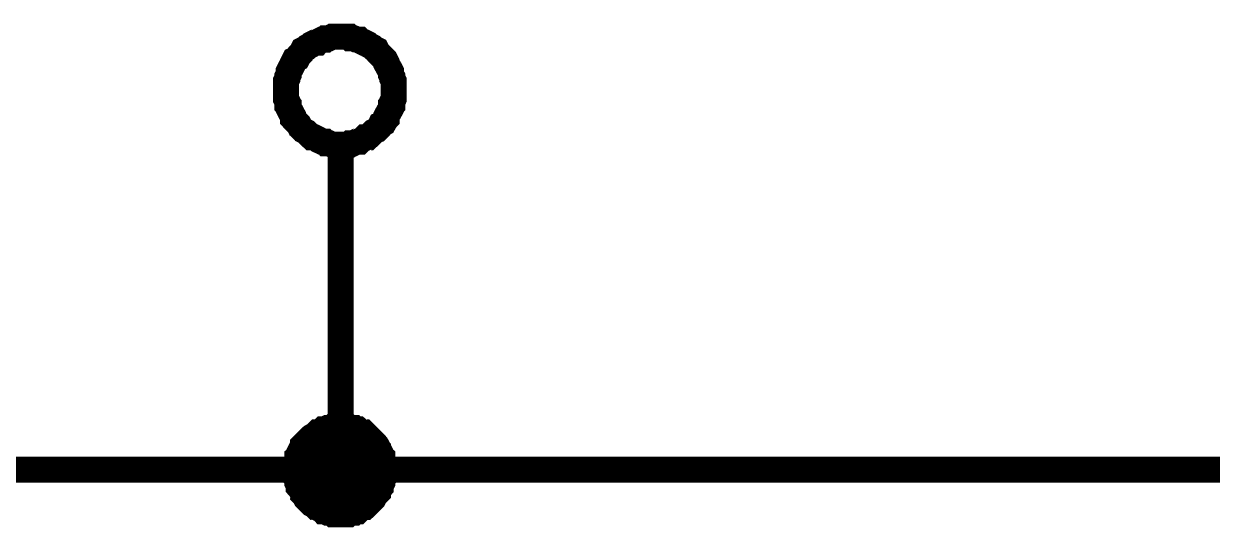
# Model space of a CAD drawing. Header units: millimetres. Extents: x 0 to 420, y 0 to 297.
# Drawn here: x 196.37 to 210.05, y 214.34 to 220.13 of the extents above; entities that cross this region are included whole.
import ezdxf

# ---------------------------------------------------------------- set-up
doc = ezdxf.new("R2010")
doc.units = ezdxf.units.MM
doc.layers.add('Sheet', color=255, linetype='Continuous')

msp = doc.modelspace()

# ---------------------------------------------------------------- linework, layer by layer
at = {"layer": 'Sheet'}
for points, const_width in [([(199.391, 219.372), (199.391, 219.405), (199.391, 219.438), (199.391, 219.471), (199.407, 219.504), (199.407, 219.521), (199.424, 219.554), (199.424, 219.587), (199.44, 219.62), (199.457, 219.637), (199.474, 219.67), (199.474, 219.687), (199.49, 219.72), (199.523, 219.736), (199.54, 219.769), (199.556, 219.786), (199.573, 219.803), (199.589, 219.836), (199.622, 219.852), (199.639, 219.869), (199.672, 219.885), (199.689, 219.902), (199.722, 219.918), (199.755, 219.918), (199.771, 219.935), (199.805, 219.952), (199.838, 219.952), (199.854, 219.968), (199.887, 219.968), (199.92, 219.985), (199.953, 219.985), (199.987, 219.985), (200.02, 219.985)], 0.3), ([(200.02, 219.985), (199.987, 219.985), (199.953, 219.985), (199.92, 219.985), (199.887, 219.968), (199.854, 219.968), (199.838, 219.952), (199.805, 219.952), (199.771, 219.935), (199.755, 219.918), (199.722, 219.918), (199.689, 219.902), (199.672, 219.885), (199.639, 219.869), (199.622, 219.852), (199.589, 219.836), (199.573, 219.803), (199.556, 219.786), (199.54, 219.769), (199.523, 219.736), (199.49, 219.72), (199.474, 219.687), (199.474, 219.67), (199.457, 219.637), (199.44, 219.62), (199.424, 219.587), (199.424, 219.554), (199.407, 219.521), (199.407, 219.504), (199.391, 219.471), (199.391, 219.438), (199.391, 219.405), (199.391, 219.372)], 0.3), ([(200.02, 219.985), (200.053, 219.985), (200.086, 219.985), (200.119, 219.985), (200.136, 219.968), (200.169, 219.968), (200.202, 219.952), (200.235, 219.952), (200.251, 219.935), (200.285, 219.918), (200.301, 219.918), (200.334, 219.902), (200.351, 219.885), (200.384, 219.869), (200.4, 219.852), (200.433, 219.836), (200.45, 219.803), (200.467, 219.786), (200.483, 219.769), (200.516, 219.736), (200.533, 219.72), (200.549, 219.687), (200.549, 219.67), (200.566, 219.637), (200.582, 219.62), (200.599, 219.587), (200.599, 219.554), (200.616, 219.521), (200.616, 219.504), (200.632, 219.471), (200.632, 219.438), (200.632, 219.405), (200.632, 219.372)], 0.3), ([(200.632, 219.372), (200.632, 219.405), (200.632, 219.438), (200.632, 219.471), (200.616, 219.504), (200.616, 219.521), (200.599, 219.554), (200.599, 219.587), (200.582, 219.62), (200.566, 219.637), (200.549, 219.67), (200.549, 219.687), (200.533, 219.72), (200.516, 219.736), (200.483, 219.769), (200.467, 219.786), (200.45, 219.803), (200.433, 219.836), (200.4, 219.852), (200.384, 219.869), (200.351, 219.885), (200.334, 219.902), (200.301, 219.918), (200.285, 219.918), (200.251, 219.935), (200.235, 219.952), (200.202, 219.952), (200.169, 219.968), (200.136, 219.968), (200.119, 219.985), (200.086, 219.985), (200.053, 219.985), (200.02, 219.985)], 0.3), ([(200.02, 218.743), (199.987, 218.743), (199.953, 218.743), (199.92, 218.743), (199.887, 218.759), (199.854, 218.759), (199.838, 218.776), (199.805, 218.776), (199.771, 218.792), (199.755, 218.809), (199.722, 218.826), (199.689, 218.826), (199.672, 218.842), (199.639, 218.875), (199.622, 218.892), (199.589, 218.908), (199.573, 218.925), (199.556, 218.941), (199.54, 218.975), (199.523, 218.991), (199.49, 219.024), (199.474, 219.041), (199.474, 219.074), (199.457, 219.107), (199.44, 219.124), (199.424, 219.157), (199.424, 219.19), (199.407, 219.206), (199.407, 219.24), (199.391, 219.273), (199.391, 219.306), (199.391, 219.339), (199.391, 219.372)], 0.3), ([(199.391, 219.372), (199.391, 219.372)], 0.3), ([(199.391, 219.372), (199.391, 219.339), (199.391, 219.306), (199.391, 219.273), (199.407, 219.24), (199.407, 219.206), (199.424, 219.19), (199.424, 219.157), (199.44, 219.124), (199.457, 219.107), (199.474, 219.074), (199.474, 219.041), (199.49, 219.024), (199.523, 218.991), (199.54, 218.975), (199.556, 218.941), (199.573, 218.925), (199.589, 218.908), (199.622, 218.892), (199.639, 218.875), (199.672, 218.842), (199.689, 218.826), (199.722, 218.826), (199.755, 218.809), (199.771, 218.792), (199.805, 218.776), (199.838, 218.776), (199.854, 218.759), (199.887, 218.759), (199.92, 218.743), (199.953, 218.743), (199.987, 218.743), (200.02, 218.743)], 0.3), ([(200.632, 219.372), (200.632, 219.339), (200.632, 219.306), (200.632, 219.273), (200.616, 219.24), (200.616, 219.206), (200.599, 219.19), (200.599, 219.157), (200.582, 219.124), (200.566, 219.107), (200.549, 219.074), (200.549, 219.041), (200.533, 219.024), (200.516, 218.991), (200.483, 218.975), (200.467, 218.941), (200.45, 218.925), (200.433, 218.908), (200.4, 218.892), (200.384, 218.875), (200.351, 218.842), (200.334, 218.826), (200.301, 218.826), (200.285, 218.809), (200.251, 218.792), (200.235, 218.776), (200.202, 218.776), (200.169, 218.759), (200.136, 218.759), (200.119, 218.743), (200.086, 218.743), (200.053, 218.743), (200.02, 218.743)], 0.3), ([(200.02, 218.743), (200.053, 218.743), (200.086, 218.743), (200.119, 218.743), (200.136, 218.759), (200.169, 218.759), (200.202, 218.776), (200.235, 218.776), (200.251, 218.792), (200.285, 218.809), (200.301, 218.826), (200.334, 218.826), (200.351, 218.842), (200.384, 218.875), (200.4, 218.892), (200.433, 218.908), (200.45, 218.925), (200.467, 218.941), (200.483, 218.975), (200.516, 218.991), (200.533, 219.024), (200.549, 219.041), (200.549, 219.074), (200.566, 219.107), (200.582, 219.124), (200.599, 219.157), (200.599, 219.19), (200.616, 219.206), (200.616, 219.24), (200.632, 219.273), (200.632, 219.306), (200.632, 219.339), (200.632, 219.372)], 0.3), ([(200.632, 219.372), (200.632, 219.372), (200.632, 219.372), (200.632, 219.372), (200.632, 219.372), (200.632, 219.372), (200.632, 219.372), (200.632, 219.372), (200.632, 219.372), (200.632, 219.372), (200.632, 219.372), (200.632, 219.372), (200.632, 219.372), (200.632, 219.372), (200.632, 219.372), (200.632, 219.372), (200.632, 219.372), (200.632, 219.372), (200.632, 219.372), (200.632, 219.372), (200.632, 219.372), (200.632, 219.372), (200.632, 219.372), (200.632, 219.372), (200.632, 219.372), (200.632, 219.372), (200.632, 219.372), (200.632, 219.372), (200.632, 219.372), (200.632, 219.372), (200.632, 219.372), (200.632, 219.372), (200.632, 219.372)], 0.3), ([(200.632, 219.372), (200.632, 219.372)], 0.3), ([(200.02, 218.743), (200.02, 217.484)], 0.3), ([(200.02, 215), (200.02, 217.484)], 0.3), ([(199.507, 215), (199.507, 215.017), (199.507, 215.05), (199.507, 215.067), (199.523, 215.1), (199.523, 215.116), (199.523, 215.149), (199.54, 215.166), (199.54, 215.183), (199.556, 215.216), (199.573, 215.232), (199.589, 215.249), (199.589, 215.282), (199.606, 215.299), (199.622, 215.315), (199.639, 215.332), (199.656, 215.348), (199.672, 215.365), (199.689, 215.381), (199.722, 215.398), (199.738, 215.414), (199.755, 215.431), (199.771, 215.431), (199.805, 215.448), (199.821, 215.464), (199.838, 215.464), (199.871, 215.481), (199.887, 215.481), (199.92, 215.481), (199.937, 215.497), (199.97, 215.497), (199.987, 215.497), (200.02, 215.497)], 0.3), ([(199.507, 215), (199.507, 215.017), (199.507, 215.05), (199.507, 215.067), (199.523, 215.1), (199.523, 215.116), (199.523, 215.149), (199.54, 215.166), (199.54, 215.183), (199.556, 215.216), (199.573, 215.232), (199.589, 215.249), (199.589, 215.282), (199.606, 215.299), (199.622, 215.315), (199.639, 215.332), (199.656, 215.348), (199.672, 215.365), (199.689, 215.381), (199.722, 215.398), (199.738, 215.414), (199.755, 215.431), (199.771, 215.431), (199.805, 215.448), (199.821, 215.464), (199.838, 215.464), (199.871, 215.481), (199.887, 215.481), (199.92, 215.481), (199.937, 215.497), (199.97, 215.497), (199.987, 215.497), (200.02, 215.497)], 0.3), ([(199.507, 215), (199.507, 215.017), (199.507, 215.05), (199.507, 215.067), (199.523, 215.1), (199.523, 215.116), (199.523, 215.149), (199.54, 215.166), (199.54, 215.183), (199.556, 215.216), (199.573, 215.232), (199.589, 215.249), (199.589, 215.282), (199.606, 215.299), (199.622, 215.315), (199.639, 215.332), (199.656, 215.348), (199.672, 215.365), (199.689, 215.381), (199.722, 215.398), (199.738, 215.414), (199.755, 215.431), (199.771, 215.431), (199.805, 215.448), (199.821, 215.464), (199.838, 215.464), (199.871, 215.481), (199.887, 215.481), (199.92, 215.481), (199.937, 215.497), (199.97, 215.497), (199.987, 215.497), (200.02, 215.497)], 0.3), ([(199.507, 215), (199.507, 215.017), (199.507, 215.05), (199.507, 215.067), (199.523, 215.1), (199.523, 215.116), (199.523, 215.149), (199.54, 215.166), (199.54, 215.183), (199.556, 215.216), (199.573, 215.232), (199.589, 215.249), (199.589, 215.282), (199.606, 215.299), (199.622, 215.315), (199.639, 215.332), (199.656, 215.348), (199.672, 215.365), (199.689, 215.381), (199.722, 215.398), (199.738, 215.414), (199.755, 215.431), (199.771, 215.431), (199.805, 215.448), (199.821, 215.464), (199.838, 215.464), (199.871, 215.481), (199.887, 215.481), (199.92, 215.481), (199.937, 215.497), (199.97, 215.497), (199.987, 215.497), (200.02, 215.497)], 0.3), ([(199.507, 215), (199.507, 215.017), (199.507, 215.05), (199.507, 215.067), (199.523, 215.1), (199.523, 215.116), (199.523, 215.149), (199.54, 215.166), (199.54, 215.183), (199.556, 215.216), (199.573, 215.232), (199.589, 215.249), (199.589, 215.282), (199.606, 215.299), (199.622, 215.315), (199.639, 215.332), (199.656, 215.348), (199.672, 215.365), (199.689, 215.381), (199.722, 215.398), (199.738, 215.414), (199.755, 215.431), (199.771, 215.431), (199.805, 215.448), (199.821, 215.464), (199.838, 215.464), (199.871, 215.481), (199.887, 215.481), (199.92, 215.481), (199.937, 215.497), (199.97, 215.497), (199.987, 215.497), (200.02, 215.497)], 0.0991), ([(199.507, 215), (199.507, 215.017), (199.507, 215.05), (199.507, 215.067), (199.523, 215.1), (199.523, 215.116), (199.523, 215.149), (199.54, 215.166), (199.54, 215.183), (199.556, 215.216), (199.573, 215.232), (199.589, 215.249), (199.589, 215.282), (199.606, 215.299), (199.622, 215.315), (199.639, 215.332), (199.656, 215.348), (199.672, 215.365), (199.689, 215.381), (199.722, 215.398), (199.738, 215.414), (199.755, 215.431), (199.771, 215.431), (199.805, 215.448), (199.821, 215.464), (199.838, 215.464), (199.871, 215.481), (199.887, 215.481), (199.92, 215.481), (199.937, 215.497), (199.97, 215.497), (199.987, 215.497), (200.02, 215.497)], 0.0991), ([(199.507, 215), (199.507, 215.017), (199.507, 215.05), (199.507, 215.067), (199.523, 215.1), (199.523, 215.116), (199.523, 215.149), (199.54, 215.166), (199.54, 215.183), (199.556, 215.216), (199.573, 215.232), (199.589, 215.249), (199.589, 215.282), (199.606, 215.299), (199.622, 215.315), (199.639, 215.332), (199.656, 215.348), (199.672, 215.365), (199.689, 215.381), (199.722, 215.398), (199.738, 215.414), (199.755, 215.431), (199.771, 215.431), (199.805, 215.448), (199.821, 215.464), (199.838, 215.464), (199.871, 215.481), (199.887, 215.481), (199.92, 215.481), (199.937, 215.497), (199.97, 215.497), (199.987, 215.497), (200.02, 215.497)], 0.0991), ([(199.507, 215), (199.507, 215.017), (199.507, 215.05), (199.507, 215.067), (199.523, 215.1), (199.523, 215.116), (199.523, 215.149), (199.54, 215.166), (199.54, 215.183), (199.556, 215.216), (199.573, 215.232), (199.589, 215.249), (199.589, 215.282), (199.606, 215.299), (199.622, 215.315), (199.639, 215.332), (199.656, 215.348), (199.672, 215.365), (199.689, 215.381), (199.722, 215.398), (199.738, 215.414), (199.755, 215.431), (199.771, 215.431), (199.805, 215.448), (199.821, 215.464), (199.838, 215.464), (199.871, 215.481), (199.887, 215.481), (199.92, 215.481), (199.937, 215.497), (199.97, 215.497), (199.987, 215.497), (200.02, 215.497)], 0.0991), ([(200.02, 215.497), (200.02, 215.497)], 0.3), ([(200.02, 215.497), (200.053, 215.497), (200.069, 215.497), (200.102, 215.497), (200.119, 215.481), (200.152, 215.481), (200.169, 215.481), (200.185, 215.464), (200.218, 215.464), (200.235, 215.448), (200.251, 215.431), (200.285, 215.431), (200.301, 215.414), (200.318, 215.398), (200.334, 215.381), (200.351, 215.365), (200.367, 215.348), (200.384, 215.332), (200.4, 215.315), (200.417, 215.299), (200.433, 215.282), (200.45, 215.249), (200.45, 215.232), (200.467, 215.216), (200.483, 215.183), (200.483, 215.166), (200.5, 215.149), (200.5, 215.116), (200.5, 215.1), (200.516, 215.067), (200.516, 215.05), (200.516, 215.017), (200.516, 215)], 0.3), ([(200.02, 215.497), (200.02, 215.497)], 0.3), ([(200.02, 215.497), (200.053, 215.497), (200.069, 215.497), (200.102, 215.497), (200.119, 215.481), (200.152, 215.481), (200.169, 215.481), (200.185, 215.464), (200.218, 215.464), (200.235, 215.448), (200.251, 215.431), (200.285, 215.431), (200.301, 215.414), (200.318, 215.398), (200.334, 215.381), (200.351, 215.365), (200.367, 215.348), (200.384, 215.332), (200.4, 215.315), (200.417, 215.299), (200.433, 215.282), (200.45, 215.249), (200.45, 215.232), (200.467, 215.216), (200.483, 215.183), (200.483, 215.166), (200.5, 215.149), (200.5, 215.116), (200.5, 215.1), (200.516, 215.067), (200.516, 215.05), (200.516, 215.017), (200.516, 215)], 0.3), ([(200.02, 215.497), (200.02, 215.497)], 0.3), ([(200.02, 215.497), (200.053, 215.497), (200.069, 215.497), (200.102, 215.497), (200.119, 215.481), (200.152, 215.481), (200.169, 215.481), (200.185, 215.464), (200.218, 215.464), (200.235, 215.448), (200.251, 215.431), (200.285, 215.431), (200.301, 215.414), (200.318, 215.398), (200.334, 215.381), (200.351, 215.365), (200.367, 215.348), (200.384, 215.332), (200.4, 215.315), (200.417, 215.299), (200.433, 215.282), (200.45, 215.249), (200.45, 215.232), (200.467, 215.216), (200.483, 215.183), (200.483, 215.166), (200.5, 215.149), (200.5, 215.116), (200.5, 215.1), (200.516, 215.067), (200.516, 215.05), (200.516, 215.017), (200.516, 215)], 0.3), ([(200.02, 215.497), (200.02, 215.497)], 0.3), ([(200.02, 215.497), (200.053, 215.497), (200.069, 215.497), (200.102, 215.497), (200.119, 215.481), (200.152, 215.481), (200.169, 215.481), (200.185, 215.464), (200.218, 215.464), (200.235, 215.448), (200.251, 215.431), (200.285, 215.431), (200.301, 215.414), (200.318, 215.398), (200.334, 215.381), (200.351, 215.365), (200.367, 215.348), (200.384, 215.332), (200.4, 215.315), (200.417, 215.299), (200.433, 215.282), (200.45, 215.249), (200.45, 215.232), (200.467, 215.216), (200.483, 215.183), (200.483, 215.166), (200.5, 215.149), (200.5, 215.116), (200.5, 215.1), (200.516, 215.067), (200.516, 215.05), (200.516, 215.017), (200.516, 215)], 0.3), ([(200.02, 215.497), (200.02, 215.497)], 0.0991), ([(200.02, 215.497), (200.053, 215.497), (200.069, 215.497), (200.102, 215.497), (200.119, 215.481), (200.152, 215.481), (200.169, 215.481), (200.185, 215.464), (200.218, 215.464), (200.235, 215.448), (200.251, 215.431), (200.285, 215.431), (200.301, 215.414), (200.318, 215.398), (200.334, 215.381), (200.351, 215.365), (200.367, 215.348), (200.384, 215.332), (200.4, 215.315), (200.417, 215.299), (200.433, 215.282), (200.45, 215.249), (200.45, 215.232), (200.467, 215.216), (200.483, 215.183), (200.483, 215.166), (200.5, 215.149), (200.5, 215.116), (200.5, 215.1), (200.516, 215.067), (200.516, 215.05), (200.516, 215.017), (200.516, 215)], 0.0991), ([(200.02, 215.497), (200.02, 215.497)], 0.0991), ([(200.02, 215.497), (200.053, 215.497), (200.069, 215.497), (200.102, 215.497), (200.119, 215.481), (200.152, 215.481), (200.169, 215.481), (200.185, 215.464), (200.218, 215.464), (200.235, 215.448), (200.251, 215.431), (200.285, 215.431), (200.301, 215.414), (200.318, 215.398), (200.334, 215.381), (200.351, 215.365), (200.367, 215.348), (200.384, 215.332), (200.4, 215.315), (200.417, 215.299), (200.433, 215.282), (200.45, 215.249), (200.45, 215.232), (200.467, 215.216), (200.483, 215.183), (200.483, 215.166), (200.5, 215.149), (200.5, 215.116), (200.5, 215.1), (200.516, 215.067), (200.516, 215.05), (200.516, 215.017), (200.516, 215)], 0.0991), ([(200.02, 215.497), (200.02, 215.497)], 0.0991), ([(200.02, 215.497), (200.053, 215.497), (200.069, 215.497), (200.102, 215.497), (200.119, 215.481), (200.152, 215.481), (200.169, 215.481), (200.185, 215.464), (200.218, 215.464), (200.235, 215.448), (200.251, 215.431), (200.285, 215.431), (200.301, 215.414), (200.318, 215.398), (200.334, 215.381), (200.351, 215.365), (200.367, 215.348), (200.384, 215.332), (200.4, 215.315), (200.417, 215.299), (200.433, 215.282), (200.45, 215.249), (200.45, 215.232), (200.467, 215.216), (200.483, 215.183), (200.483, 215.166), (200.5, 215.149), (200.5, 215.116), (200.5, 215.1), (200.516, 215.067), (200.516, 215.05), (200.516, 215.017), (200.516, 215)], 0.0991), ([(200.02, 215.497), (200.02, 215.497)], 0.0991), ([(200.02, 215.497), (200.053, 215.497), (200.069, 215.497), (200.102, 215.497), (200.119, 215.481), (200.152, 215.481), (200.169, 215.481), (200.185, 215.464), (200.218, 215.464), (200.235, 215.448), (200.251, 215.431), (200.285, 215.431), (200.301, 215.414), (200.318, 215.398), (200.334, 215.381), (200.351, 215.365), (200.367, 215.348), (200.384, 215.332), (200.4, 215.315), (200.417, 215.299), (200.433, 215.282), (200.45, 215.249), (200.45, 215.232), (200.467, 215.216), (200.483, 215.183), (200.483, 215.166), (200.5, 215.149), (200.5, 215.116), (200.5, 215.1), (200.516, 215.067), (200.516, 215.05), (200.516, 215.017), (200.516, 215)], 0.0991), ([(177.527, 215), (200.02, 215), (274.98, 215), (284.976, 215), (332.445, 215)], 0.3), ([(200.02, 214.487), (199.987, 214.487), (199.97, 214.487), (199.937, 214.487), (199.92, 214.504), (199.887, 214.504), (199.871, 214.504), (199.838, 214.52), (199.821, 214.52), (199.805, 214.537), (199.771, 214.553), (199.755, 214.57), (199.738, 214.57), (199.722, 214.586), (199.689, 214.603), (199.672, 214.62), (199.656, 214.636), (199.639, 214.653), (199.622, 214.669), (199.606, 214.702), (199.589, 214.719), (199.589, 214.736), (199.573, 214.752), (199.556, 214.785), (199.54, 214.802), (199.54, 214.818), (199.523, 214.851), (199.523, 214.868), (199.523, 214.901), (199.507, 214.918), (199.507, 214.951), (199.507, 214.967), (199.507, 215)], 0.3), ([(199.507, 215), (199.507, 215)], 0.3), ([(200.02, 214.487), (199.987, 214.487), (199.97, 214.487), (199.937, 214.487), (199.92, 214.504), (199.887, 214.504), (199.871, 214.504), (199.838, 214.52), (199.821, 214.52), (199.805, 214.537), (199.771, 214.553), (199.755, 214.57), (199.738, 214.57), (199.722, 214.586), (199.689, 214.603), (199.672, 214.62), (199.656, 214.636), (199.639, 214.653), (199.622, 214.669), (199.606, 214.702), (199.589, 214.719), (199.589, 214.736), (199.573, 214.752), (199.556, 214.785), (199.54, 214.802), (199.54, 214.818), (199.523, 214.851), (199.523, 214.868), (199.523, 214.901), (199.507, 214.918), (199.507, 214.951), (199.507, 214.967), (199.507, 215)], 0.3), ([(199.507, 215), (199.507, 215)], 0.3), ([(200.02, 214.487), (199.987, 214.487), (199.97, 214.487), (199.937, 214.487), (199.92, 214.504), (199.887, 214.504), (199.871, 214.504), (199.838, 214.52), (199.821, 214.52), (199.805, 214.537), (199.771, 214.553), (199.755, 214.57), (199.738, 214.57), (199.722, 214.586), (199.689, 214.603), (199.672, 214.62), (199.656, 214.636), (199.639, 214.653), (199.622, 214.669), (199.606, 214.702), (199.589, 214.719), (199.589, 214.736), (199.573, 214.752), (199.556, 214.785), (199.54, 214.802), (199.54, 214.818), (199.523, 214.851), (199.523, 214.868), (199.523, 214.901), (199.507, 214.918), (199.507, 214.951), (199.507, 214.967), (199.507, 215)], 0.3), ([(199.507, 215), (199.507, 215)], 0.3), ([(200.02, 214.487), (199.987, 214.487), (199.97, 214.487), (199.937, 214.487), (199.92, 214.504), (199.887, 214.504), (199.871, 214.504), (199.838, 214.52), (199.821, 214.52), (199.805, 214.537), (199.771, 214.553), (199.755, 214.57), (199.738, 214.57), (199.722, 214.586), (199.689, 214.603), (199.672, 214.62), (199.656, 214.636), (199.639, 214.653), (199.622, 214.669), (199.606, 214.702), (199.589, 214.719), (199.589, 214.736), (199.573, 214.752), (199.556, 214.785), (199.54, 214.802), (199.54, 214.818), (199.523, 214.851), (199.523, 214.868), (199.523, 214.901), (199.507, 214.918), (199.507, 214.951), (199.507, 214.967), (199.507, 215)], 0.3), ([(199.507, 215), (199.507, 215)], 0.3), ([(200.516, 215), (200.516, 214.967), (200.516, 214.951), (200.516, 214.918), (200.5, 214.901), (200.5, 214.868), (200.5, 214.851), (200.483, 214.818), (200.483, 214.802), (200.467, 214.785), (200.45, 214.752), (200.45, 214.736), (200.433, 214.719), (200.417, 214.702), (200.4, 214.669), (200.384, 214.653), (200.367, 214.636), (200.351, 214.62), (200.334, 214.603), (200.318, 214.586), (200.301, 214.57), (200.285, 214.57), (200.251, 214.553), (200.235, 214.537), (200.218, 214.52), (200.185, 214.52), (200.169, 214.504), (200.152, 214.504), (200.119, 214.504), (200.102, 214.487), (200.069, 214.487), (200.053, 214.487), (200.02, 214.487)], 0.3), ([(200.516, 215), (200.516, 214.967), (200.516, 214.951), (200.516, 214.918), (200.5, 214.901), (200.5, 214.868), (200.5, 214.851), (200.483, 214.818), (200.483, 214.802), (200.467, 214.785), (200.45, 214.752), (200.45, 214.736), (200.433, 214.719), (200.417, 214.702), (200.4, 214.669), (200.384, 214.653), (200.367, 214.636), (200.351, 214.62), (200.334, 214.603), (200.318, 214.586), (200.301, 214.57), (200.285, 214.57), (200.251, 214.553), (200.235, 214.537), (200.218, 214.52), (200.185, 214.52), (200.169, 214.504), (200.152, 214.504), (200.119, 214.504), (200.102, 214.487), (200.069, 214.487), (200.053, 214.487), (200.02, 214.487)], 0.3), ([(200.516, 215), (200.516, 214.967), (200.516, 214.951), (200.516, 214.918), (200.5, 214.901), (200.5, 214.868), (200.5, 214.851), (200.483, 214.818), (200.483, 214.802), (200.467, 214.785), (200.45, 214.752), (200.45, 214.736), (200.433, 214.719), (200.417, 214.702), (200.4, 214.669), (200.384, 214.653), (200.367, 214.636), (200.351, 214.62), (200.334, 214.603), (200.318, 214.586), (200.301, 214.57), (200.285, 214.57), (200.251, 214.553), (200.235, 214.537), (200.218, 214.52), (200.185, 214.52), (200.169, 214.504), (200.152, 214.504), (200.119, 214.504), (200.102, 214.487), (200.069, 214.487), (200.053, 214.487), (200.02, 214.487)], 0.3), ([(200.516, 215), (200.516, 214.967), (200.516, 214.951), (200.516, 214.918), (200.5, 214.901), (200.5, 214.868), (200.5, 214.851), (200.483, 214.818), (200.483, 214.802), (200.467, 214.785), (200.45, 214.752), (200.45, 214.736), (200.433, 214.719), (200.417, 214.702), (200.4, 214.669), (200.384, 214.653), (200.367, 214.636), (200.351, 214.62), (200.334, 214.603), (200.318, 214.586), (200.301, 214.57), (200.285, 214.57), (200.251, 214.553), (200.235, 214.537), (200.218, 214.52), (200.185, 214.52), (200.169, 214.504), (200.152, 214.504), (200.119, 214.504), (200.102, 214.487), (200.069, 214.487), (200.053, 214.487), (200.02, 214.487)], 0.3), ([(200.516, 215), (200.516, 215), (200.516, 215), (200.516, 215), (200.516, 215), (200.516, 215), (200.516, 215), (200.516, 215), (200.516, 215), (200.516, 215), (200.516, 215), (200.516, 215), (200.516, 215), (200.516, 215), (200.516, 215), (200.516, 215), (200.516, 215), (200.516, 215), (200.516, 215), (200.516, 215), (200.516, 215), (200.516, 215), (200.516, 215), (200.516, 215), (200.516, 215), (200.516, 215), (200.516, 215), (200.516, 215), (200.516, 215), (200.516, 215), (200.516, 215), (200.516, 215), (200.516, 215)], 0.3), ([(200.516, 215), (200.516, 215)], 0.3), ([(200.516, 215), (200.516, 215), (200.516, 215), (200.516, 215), (200.516, 215), (200.516, 215), (200.516, 215), (200.516, 215), (200.516, 215), (200.516, 215), (200.516, 215), (200.516, 215), (200.516, 215), (200.516, 215), (200.516, 215), (200.516, 215), (200.516, 215), (200.516, 215), (200.516, 215), (200.516, 215), (200.516, 215), (200.516, 215), (200.516, 215), (200.516, 215), (200.516, 215), (200.516, 215), (200.516, 215), (200.516, 215), (200.516, 215), (200.516, 215), (200.516, 215), (200.516, 215), (200.516, 215)], 0.3), ([(200.516, 215), (200.516, 215)], 0.3), ([(200.516, 215), (200.516, 215), (200.516, 215), (200.516, 215), (200.516, 215), (200.516, 215), (200.516, 215), (200.516, 215), (200.516, 215), (200.516, 215), (200.516, 215), (200.516, 215), (200.516, 215), (200.516, 215), (200.516, 215), (200.516, 215), (200.516, 215), (200.516, 215), (200.516, 215), (200.516, 215), (200.516, 215), (200.516, 215), (200.516, 215), (200.516, 215), (200.516, 215), (200.516, 215), (200.516, 215), (200.516, 215), (200.516, 215), (200.516, 215), (200.516, 215), (200.516, 215), (200.516, 215)], 0.3), ([(200.516, 215), (200.516, 215)], 0.3), ([(200.516, 215), (200.516, 215), (200.516, 215), (200.516, 215), (200.516, 215), (200.516, 215), (200.516, 215), (200.516, 215), (200.516, 215), (200.516, 215), (200.516, 215), (200.516, 215), (200.516, 215), (200.516, 215), (200.516, 215), (200.516, 215), (200.516, 215), (200.516, 215), (200.516, 215), (200.516, 215), (200.516, 215), (200.516, 215), (200.516, 215), (200.516, 215), (200.516, 215), (200.516, 215), (200.516, 215), (200.516, 215), (200.516, 215), (200.516, 215), (200.516, 215), (200.516, 215), (200.516, 215)], 0.3), ([(200.516, 215), (200.516, 215)], 0.3), ([(200.02, 214.487), (199.987, 214.487), (199.97, 214.487), (199.937, 214.487), (199.92, 214.504), (199.887, 214.504), (199.871, 214.504), (199.838, 214.52), (199.821, 214.52), (199.805, 214.537), (199.771, 214.553), (199.755, 214.57), (199.738, 214.57), (199.722, 214.586), (199.689, 214.603), (199.672, 214.62), (199.656, 214.636), (199.639, 214.653), (199.622, 214.669), (199.606, 214.702), (199.589, 214.719), (199.589, 214.736), (199.573, 214.752), (199.556, 214.785), (199.54, 214.802), (199.54, 214.818), (199.523, 214.851), (199.523, 214.868), (199.523, 214.901), (199.507, 214.918), (199.507, 214.951), (199.507, 214.967), (199.507, 215)], 0.0991), ([(199.507, 215), (199.507, 215)], 0.0991), ([(200.02, 214.487), (199.987, 214.487), (199.97, 214.487), (199.937, 214.487), (199.92, 214.504), (199.887, 214.504), (199.871, 214.504), (199.838, 214.52), (199.821, 214.52), (199.805, 214.537), (199.771, 214.553), (199.755, 214.57), (199.738, 214.57), (199.722, 214.586), (199.689, 214.603), (199.672, 214.62), (199.656, 214.636), (199.639, 214.653), (199.622, 214.669), (199.606, 214.702), (199.589, 214.719), (199.589, 214.736), (199.573, 214.752), (199.556, 214.785), (199.54, 214.802), (199.54, 214.818), (199.523, 214.851), (199.523, 214.868), (199.523, 214.901), (199.507, 214.918), (199.507, 214.951), (199.507, 214.967), (199.507, 215)], 0.0991), ([(199.507, 215), (199.507, 215)], 0.0991), ([(200.02, 214.487), (199.987, 214.487), (199.97, 214.487), (199.937, 214.487), (199.92, 214.504), (199.887, 214.504), (199.871, 214.504), (199.838, 214.52), (199.821, 214.52), (199.805, 214.537), (199.771, 214.553), (199.755, 214.57), (199.738, 214.57), (199.722, 214.586), (199.689, 214.603), (199.672, 214.62), (199.656, 214.636), (199.639, 214.653), (199.622, 214.669), (199.606, 214.702), (199.589, 214.719), (199.589, 214.736), (199.573, 214.752), (199.556, 214.785), (199.54, 214.802), (199.54, 214.818), (199.523, 214.851), (199.523, 214.868), (199.523, 214.901), (199.507, 214.918), (199.507, 214.951), (199.507, 214.967), (199.507, 215)], 0.0991), ([(199.507, 215), (199.507, 215)], 0.0991), ([(200.02, 214.487), (199.987, 214.487), (199.97, 214.487), (199.937, 214.487), (199.92, 214.504), (199.887, 214.504), (199.871, 214.504), (199.838, 214.52), (199.821, 214.52), (199.805, 214.537), (199.771, 214.553), (199.755, 214.57), (199.738, 214.57), (199.722, 214.586), (199.689, 214.603), (199.672, 214.62), (199.656, 214.636), (199.639, 214.653), (199.622, 214.669), (199.606, 214.702), (199.589, 214.719), (199.589, 214.736), (199.573, 214.752), (199.556, 214.785), (199.54, 214.802), (199.54, 214.818), (199.523, 214.851), (199.523, 214.868), (199.523, 214.901), (199.507, 214.918), (199.507, 214.951), (199.507, 214.967), (199.507, 215)], 0.0991), ([(199.507, 215), (199.507, 215)], 0.0991), ([(200.516, 215), (200.516, 214.967), (200.516, 214.951), (200.516, 214.918), (200.5, 214.901), (200.5, 214.868), (200.5, 214.851), (200.483, 214.818), (200.483, 214.802), (200.467, 214.785), (200.45, 214.752), (200.45, 214.736), (200.433, 214.719), (200.417, 214.702), (200.4, 214.669), (200.384, 214.653), (200.367, 214.636), (200.351, 214.62), (200.334, 214.603), (200.318, 214.586), (200.301, 214.57), (200.285, 214.57), (200.251, 214.553), (200.235, 214.537), (200.218, 214.52), (200.185, 214.52), (200.169, 214.504), (200.152, 214.504), (200.119, 214.504), (200.102, 214.487), (200.069, 214.487), (200.053, 214.487), (200.02, 214.487)], 0.0991), ([(200.516, 215), (200.516, 214.967), (200.516, 214.951), (200.516, 214.918), (200.5, 214.901), (200.5, 214.868), (200.5, 214.851), (200.483, 214.818), (200.483, 214.802), (200.467, 214.785), (200.45, 214.752), (200.45, 214.736), (200.433, 214.719), (200.417, 214.702), (200.4, 214.669), (200.384, 214.653), (200.367, 214.636), (200.351, 214.62), (200.334, 214.603), (200.318, 214.586), (200.301, 214.57), (200.285, 214.57), (200.251, 214.553), (200.235, 214.537), (200.218, 214.52), (200.185, 214.52), (200.169, 214.504), (200.152, 214.504), (200.119, 214.504), (200.102, 214.487), (200.069, 214.487), (200.053, 214.487), (200.02, 214.487)], 0.0991), ([(200.516, 215), (200.516, 214.967), (200.516, 214.951), (200.516, 214.918), (200.5, 214.901), (200.5, 214.868), (200.5, 214.851), (200.483, 214.818), (200.483, 214.802), (200.467, 214.785), (200.45, 214.752), (200.45, 214.736), (200.433, 214.719), (200.417, 214.702), (200.4, 214.669), (200.384, 214.653), (200.367, 214.636), (200.351, 214.62), (200.334, 214.603), (200.318, 214.586), (200.301, 214.57), (200.285, 214.57), (200.251, 214.553), (200.235, 214.537), (200.218, 214.52), (200.185, 214.52), (200.169, 214.504), (200.152, 214.504), (200.119, 214.504), (200.102, 214.487), (200.069, 214.487), (200.053, 214.487), (200.02, 214.487)], 0.0991), ([(200.516, 215), (200.516, 214.967), (200.516, 214.951), (200.516, 214.918), (200.5, 214.901), (200.5, 214.868), (200.5, 214.851), (200.483, 214.818), (200.483, 214.802), (200.467, 214.785), (200.45, 214.752), (200.45, 214.736), (200.433, 214.719), (200.417, 214.702), (200.4, 214.669), (200.384, 214.653), (200.367, 214.636), (200.351, 214.62), (200.334, 214.603), (200.318, 214.586), (200.301, 214.57), (200.285, 214.57), (200.251, 214.553), (200.235, 214.537), (200.218, 214.52), (200.185, 214.52), (200.169, 214.504), (200.152, 214.504), (200.119, 214.504), (200.102, 214.487), (200.069, 214.487), (200.053, 214.487), (200.02, 214.487)], 0.0991), ([(200.516, 215), (200.516, 215), (200.516, 215), (200.516, 215), (200.516, 215), (200.516, 215), (200.516, 215), (200.516, 215), (200.516, 215), (200.516, 215), (200.516, 215), (200.516, 215), (200.516, 215), (200.516, 215), (200.516, 215), (200.516, 215), (200.516, 215), (200.516, 215), (200.516, 215), (200.516, 215), (200.516, 215), (200.516, 215), (200.516, 215), (200.516, 215), (200.516, 215), (200.516, 215), (200.516, 215), (200.516, 215), (200.516, 215), (200.516, 215), (200.516, 215), (200.516, 215), (200.516, 215)], 0.0991), ([(200.516, 215), (200.516, 215)], 0.0991), ([(200.516, 215), (200.516, 215), (200.516, 215), (200.516, 215), (200.516, 215), (200.516, 215), (200.516, 215), (200.516, 215), (200.516, 215), (200.516, 215), (200.516, 215), (200.516, 215), (200.516, 215), (200.516, 215), (200.516, 215), (200.516, 215), (200.516, 215), (200.516, 215), (200.516, 215), (200.516, 215), (200.516, 215), (200.516, 215), (200.516, 215), (200.516, 215), (200.516, 215), (200.516, 215), (200.516, 215), (200.516, 215), (200.516, 215), (200.516, 215), (200.516, 215), (200.516, 215), (200.516, 215)], 0.0991), ([(200.516, 215), (200.516, 215)], 0.0991), ([(200.516, 215), (200.516, 215), (200.516, 215), (200.516, 215), (200.516, 215), (200.516, 215), (200.516, 215), (200.516, 215), (200.516, 215), (200.516, 215), (200.516, 215), (200.516, 215), (200.516, 215), (200.516, 215), (200.516, 215), (200.516, 215), (200.516, 215), (200.516, 215), (200.516, 215), (200.516, 215), (200.516, 215), (200.516, 215), (200.516, 215), (200.516, 215), (200.516, 215), (200.516, 215), (200.516, 215), (200.516, 215), (200.516, 215), (200.516, 215), (200.516, 215), (200.516, 215), (200.516, 215)], 0.0991), ([(200.516, 215), (200.516, 215)], 0.0991), ([(200.516, 215), (200.516, 215), (200.516, 215), (200.516, 215), (200.516, 215), (200.516, 215), (200.516, 215), (200.516, 215), (200.516, 215), (200.516, 215), (200.516, 215), (200.516, 215), (200.516, 215), (200.516, 215), (200.516, 215), (200.516, 215), (200.516, 215), (200.516, 215), (200.516, 215), (200.516, 215), (200.516, 215), (200.516, 215), (200.516, 215), (200.516, 215), (200.516, 215), (200.516, 215), (200.516, 215), (200.516, 215), (200.516, 215), (200.516, 215), (200.516, 215), (200.516, 215), (200.516, 215)], 0.0991), ([(200.516, 215), (200.516, 215)], 0.0991)]:
    msp.add_lwpolyline(points, dxfattribs=dict(at, const_width=const_width))
at = {"layer": 'Sheet', "const_width": 0.508}
msp.add_lwpolyline([(199.746, 215, 1), (200.254, 215, 1)], format="xyb", close=True, dxfattribs=at)

doc.saveas('drawing.dxf')
